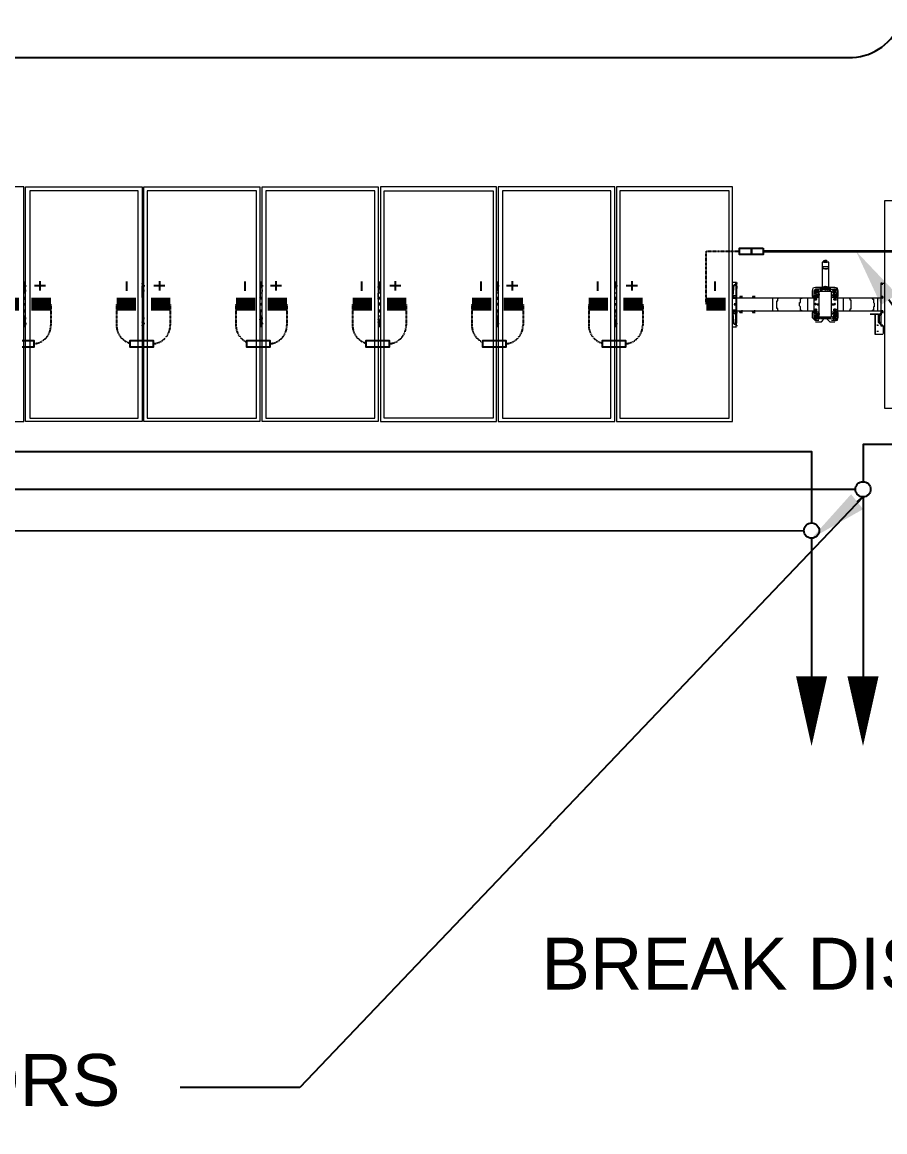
# Model space of a CAD drawing. Header units: feet. Extents: x -9903 to 12307, y -41 to 4121.
# Drawn here: x 10046.4 to 10378.8, y 1066.4 to 1494.2 of the extents above; entities that cross this region are included whole.
import ezdxf
from ezdxf import colors
from ezdxf.entities.mleader import LeaderData, LeaderLine
from ezdxf.lldxf.tags import DXFTag
from ezdxf.math import Vec2, Vec3

# ---------------------------------------------------------------- set-up
doc = ezdxf.new("R2010")
doc.units = ezdxf.units.FT
doc.header["$MEASUREMENT"] = 0
doc.linetypes.add('HIDDEN', pattern=[0.375, 0.25, -0.125])
for name, color, linetype in [('E-DC HARNESS-NEG', 170, 'DC HARNESS CABLE'), ('E-DC HARNESS-POS', 10, 'DC HARNESS CABLE'), ('E-HARN-COMP', 8, 'Continuous'), ('E-TRNK-CABL-NEG', 6, 'HIDDEN'), ('E-TRUNK-CABLE-POS', 6, 'HIDDEN'), ('G-ANNO-TEXT', 1, 'Continuous'), ('Polarity-Text', 7, 'Continuous'), ('PV-DC-CABL-UG+', 5, 'DC+'), ('PV-DC-CABL-UG-', 10, 'DC-')]:
    doc.layers.add(name, color=color, linetype=linetype)
doc.styles.add('NEI-A', font='arial.ttf')
doc.styles.get("Standard").update_dxf_attribs({"font": 'arial.ttf'})
tags = doc.linetypes.add('DC HARNESS CABLE', pattern='A,0.5,-0.2,["DH",Standard,S=0.1,R=0,X=-0.1,Y=-0.05],-0.2', length=0.9).pattern_tags.tags
tags[6] = DXFTag(74, 10)
tags = doc.linetypes.add('DC+', pattern='A,0.176989,-0.049113,["DC+",NEI-A,S=0.1,R=0,X=0,Y=-0.05],-0.049113,-0.250887,0.176989', length=0.703091).pattern_tags.tags
tags[6] = DXFTag(74, 10)
tags = doc.linetypes.add('DC-', pattern='A,0.176989,-0.049113,["DC-",NEI-A,S=0.1,R=0,X=0,Y=-0.05],-0.049113,-0.250887,0.176989', length=0.703091).pattern_tags.tags
tags[6] = DXFTag(74, 10)

# ---------------------------------------------------------------- blocks, each defined once
blk = doc.blocks.new('A$Cc93f9aa1')
at = {"lineweight": 5}
for points in [[(8.1613, 0), (8.1613, 0.4666), (7.9313, 0.4666), (7.9313, 0)], [(8.3963, 0.4666), (8.3963, 0), (8.1647, 0), (8.1647, 0.4666)], [(8.6296, 0), (8.3997, 0), (8.3997, 0.4666), (8.6296, 0.4666)], [(8.8646, 0), (8.6346, 0), (8.6346, 0.4666), (8.8646, 0.4666)], [(8.8696, 0), (9.0996, 0), (9.0996, 0.4666), (8.8696, 0.4666)], [(9.103, 0), (9.3346, 0), (9.3346, 0.4666), (9.103, 0.4666)], [(9.338, 0), (9.5679, 0), (9.5679, 0.4666), (9.338, 0.4666)], [(8.388, 0.4583), (8.173, 0.4583), (8.173, 0.0067), (8.388, 0.0067)], [(8.623, 0.0067), (8.623, 0.4583), (8.4063, 0.4583), (8.4063, 0.0067)], [(8.858, 0.0067), (8.858, 0.4583), (8.6413, 0.4583), (8.6413, 0.0067)], [(8.8763, 0.4583), (9.093, 0.4583), (9.093, 0.0067), (8.8763, 0.0067)], [(9.3263, 0.0067), (9.3263, 0.4583), (9.1113, 0.4583), (9.1113, 0.0067)], [(9.3446, 0.4583), (9.3446, 0.0067), (9.5613, 0.0067), (9.5613, 0.4583)], [(9.8696, 0.4383), (9.8696, 0.0267), (9.9096, 0.0267), (9.9096, 0.4383)], [(9.7529, 0.3167), (9.7513, 0.3167)], [(9.7563, 0.3167), (9.7546, 0.3167)], [(9.7563, 0.3167), (9.7546, 0.3167)], [(9.7579, 0.3033), (9.7563, 0.3033), (9.7546, 0.3033), (9.7563, 0.3033), (9.7546, 0.3033), (9.7563, 0.3033), (9.7479, 0.3033), (9.7479, 0.3083), (9.7563, 0.3083), (9.7579, 0.3083)], [(9.7563, 0.3033), (9.7546, 0.3033), (9.7563, 0.3033), (9.7546, 0.3033)], [(9.5746, 0.275), (9.5763, 0.275), (9.5763, 0.2683)], [(9.7529, 0.2667), (9.7546, 0.2667), (9.7529, 0.2683), (9.7513, 0.2683), (9.7513, 0.2667), (9.7513, 0.265), (9.7529, 0.265)], [(9.7579, 0.265), (9.7563, 0.265)], [(9.5763, 0.2483), (9.5746, 0.2483)], [(9.5846, 0.2467), (9.5829, 0.2467)], [(9.5879, 0.2467), (9.5863, 0.2467)], [(9.6079, 0.2467), (9.6113, 0.2467), (9.6113, 0.2483), (9.6129, 0.2483), (9.6113, 0.2483), (9.6096, 0.2483), (9.6113, 0.2483), (9.6079, 0.2483)], [(9.6096, 0.2467), (9.6079, 0.2467)], [(9.6129, 0.2467), (9.6113, 0.2467)], [(9.7379, 0.2633), (9.7329, 0.2633), (9.7296, 0.2583), (9.7329, 0.2533), (9.7379, 0.2533), (9.7396, 0.2583)], [(9.7329, 0.2567), (9.7313, 0.2567), (9.7313, 0.2583), (9.7313, 0.26), (9.7329, 0.2617), (9.7363, 0.2617), (9.7379, 0.26), (9.7379, 0.2583), (9.7379, 0.2567), (9.7363, 0.2567), (9.7363, 0.2583), (9.7363, 0.26), (9.7346, 0.26), (9.7329, 0.2583), (9.7346, 0.2567), (9.7363, 0.2567), (9.7346, 0.255)], [(9.7646, 0.2083), (9.7646, 0.2583), (9.7396, 0.2583), (9.7396, 0.2083)], [(9.7529, 0.2617), (9.7513, 0.2617)], [(9.7646, 0.25), (9.7663, 0.25), (9.7663, 0.2517), (9.7646, 0.2517)], [(9.7746, 0.2633), (9.7696, 0.2633), (9.7663, 0.2583), (9.7696, 0.2533), (9.7746, 0.2533), (9.7763, 0.2583)], [(9.7696, 0.2567), (9.7713, 0.255), (9.7729, 0.2567), (9.7713, 0.2567), (9.7696, 0.2583), (9.7713, 0.26), (9.7729, 0.26), (9.7729, 0.2583), (9.7729, 0.2567), (9.7729, 0.2583), (9.7729, 0.2617), (9.7713, 0.2617), (9.7696, 0.2617), (9.7679, 0.26), (9.7679, 0.2583), (9.7679, 0.2567)], [(9.7729, 0.2433), (9.7713, 0.2433), (9.7696, 0.245), (9.7713, 0.245), (9.7713, 0.2467), (9.7729, 0.2467), (9.7729, 0.245)], [(9.7729, 0.245), (9.7713, 0.245), (9.7713, 0.2433), (9.7729, 0.2433), (9.7746, 0.2433), (9.7729, 0.2433), (9.7729, 0.245), (9.7746, 0.245)], [(9.8646, 0.2483), (9.8629, 0.2467), (9.8646, 0.245), (9.8663, 0.2467)], [(8.1647, 0.235), (8.163, 0.235), (8.163, 0.2333), (8.1613, 0.2333), (8.1613, 0.2317), (8.163, 0.2317), (8.1647, 0.2317), (8.1647, 0.2333)], [(8.398, 0.235), (8.398, 0.2333), (8.3963, 0.2333), (8.3963, 0.2317), (8.398, 0.2317), (8.3997, 0.2317), (8.3997, 0.2333)], [(8.633, 0.235), (8.6313, 0.2333), (8.6313, 0.2317), (8.6346, 0.2317), (8.6346, 0.2333), (8.633, 0.2333)], [(8.868, 0.235), (8.8663, 0.235), (8.8663, 0.2317), (8.8696, 0.2317), (8.8696, 0.2333), (8.868, 0.2333)], [(9.1013, 0.235), (9.1013, 0.2333), (9.0996, 0.2333), (9.0996, 0.2317), (9.1013, 0.2317), (9.103, 0.2317), (9.103, 0.2333), (9.103, 0.235)], [(9.3363, 0.235), (9.3363, 0.2333), (9.3346, 0.2333), (9.3346, 0.2317), (9.3363, 0.2317), (9.338, 0.2317), (9.338, 0.2333)], [(9.5763, 0.22), (9.5746, 0.22), (9.5746, 0.2217), (9.5696, 0.2217), (9.5696, 0.22), (9.5746, 0.22)], [(9.5729, 0.2317), (9.5746, 0.2317), (9.5746, 0.2333), (9.5729, 0.2333), (9.5729, 0.235), (9.5729, 0.2333), (9.5713, 0.2333), (9.5713, 0.2317)], [(9.7329, 0.235), (9.7313, 0.2333), (9.7329, 0.2317), (9.7346, 0.2333)], [(9.7329, 0.235), (9.7313, 0.2333), (9.7329, 0.2317), (9.7346, 0.2333)], [(9.7329, 0.235), (9.7313, 0.2333), (9.7329, 0.2317), (9.7346, 0.2333)], [(9.7329, 0.235), (9.7313, 0.2333), (9.7329, 0.2317), (9.7346, 0.2333)], [(9.7346, 0.2217), (9.7346, 0.2233), (9.7329, 0.2233), (9.7313, 0.2217)], [(9.7379, 0.2333), (9.7363, 0.2333), (9.7363, 0.2317), (9.7379, 0.2317), (9.7396, 0.2333)], [(9.7696, 0.2333), (9.7663, 0.2333), (9.7663, 0.2317), (9.7696, 0.2317)], [(9.7713, 0.235), (9.7696, 0.2333), (9.7713, 0.2317), (9.7729, 0.2333)], [(9.7713, 0.235), (9.7696, 0.2333), (9.7713, 0.2317), (9.7729, 0.2333)], [(9.7713, 0.235), (9.7696, 0.2333), (9.7713, 0.2317), (9.7729, 0.2333)], [(9.7713, 0.235), (9.7696, 0.2333), (9.7713, 0.2317), (9.7729, 0.2333)], [(9.7729, 0.2217), (9.7729, 0.2233), (9.7713, 0.2233), (9.7713, 0.2217), (9.7696, 0.2217)], [(9.5763, 0.1967), (9.5763, 0.2)], [(9.7379, 0.2117), (9.7329, 0.2117), (9.7296, 0.2067), (9.7329, 0.2017), (9.7379, 0.2017), (9.7396, 0.2067)], [(9.7363, 0.2067), (9.7363, 0.205), (9.7346, 0.2033), (9.7329, 0.205), (9.7313, 0.205), (9.7313, 0.2067), (9.7313, 0.2083), (9.7329, 0.21), (9.7346, 0.21), (9.7363, 0.21), (9.7379, 0.2083), (9.7379, 0.2067), (9.7379, 0.205), (9.7363, 0.205), (9.7346, 0.205), (9.7329, 0.2067), (9.7346, 0.2083), (9.7363, 0.2083)], [(9.7646, 0.215), (9.7663, 0.215), (9.7663, 0.2133), (9.7646, 0.2133)], [(9.7746, 0.2117), (9.7696, 0.2117), (9.7663, 0.2067), (9.7696, 0.2017), (9.7746, 0.2017), (9.7763, 0.2067)], [(9.7729, 0.205), (9.7713, 0.2033), (9.7696, 0.205), (9.7679, 0.205), (9.7679, 0.2067), (9.7679, 0.2083), (9.7696, 0.21), (9.7729, 0.21), (9.7729, 0.2067), (9.7729, 0.2083), (9.7713, 0.2083), (9.7696, 0.2067), (9.7713, 0.205)], [(9.7729, 0.2067), (9.7729, 0.205)], [(9.8596, 0.2133), (9.8596, 0.1967), (9.8579, 0.1967), (9.8579, 0.2133)], [(9.8613, 0.2133), (9.8596, 0.2133)], [(9.8613, 0.2133), (9.8596, 0.2133), (9.8613, 0.2133), (9.8596, 0.2133), (9.8613, 0.2133), (9.8629, 0.2133), (9.8646, 0.2133), (9.8629, 0.2133), (9.8613, 0.2133), (9.8629, 0.2133), (9.8613, 0.2133), (9.8629, 0.2133), (9.8646, 0.2133), (9.8629, 0.2133)], [(9.8629, 0.2133), (9.8613, 0.2133), (9.8613, 0.215), (9.8629, 0.215)], [(9.8629, 0.215), (9.8613, 0.215), (9.8629, 0.215), (9.8646, 0.215)], [(9.8646, 0.22), (9.8629, 0.2183), (9.8646, 0.2167), (9.8663, 0.2183)], [(9.8663, 0.2183), (9.8646, 0.2183)], [(9.5746, 0.19), (9.5763, 0.19), (9.5763, 0.1967)], [(9.8663, 0.1917), (9.8646, 0.1917)]]:
    blk.add_lwpolyline(points, close=True, dxfattribs=at)
for points in [[(9.7579, 0.2583), (9.7579, 0.2633), (9.7613, 0.2633), (9.7613, 0.265), (9.7596, 0.265), (9.7596, 0.3167), (9.7463, 0.3167), (9.7463, 0.265), (9.7479, 0.265)], [(9.7579, 0.3167), (9.7563, 0.3167), (9.7546, 0.3167), (9.7513, 0.3167), (9.7529, 0.3167), (9.7513, 0.3167), (9.7529, 0.3167), (9.7513, 0.3167), (9.7496, 0.3167), (9.7496, 0.32), (9.7546, 0.32), (9.7513, 0.32), (9.7529, 0.32)], [(9.7496, 0.3167), (9.7563, 0.3167)], [(9.7513, 0.3167), (9.7529, 0.3167)], [(9.7513, 0.3167), (9.7529, 0.3167)], [(9.7513, 0.3167), (9.7529, 0.3167), (9.7513, 0.3167)], [(9.7513, 0.3167), (9.7529, 0.3167)], [(9.7546, 0.3167), (9.7513, 0.3167)], [(9.7529, 0.3167), (9.7546, 0.3167), (9.7546, 0.32), (9.7563, 0.32)], [(9.7546, 0.3167), (9.7529, 0.3167)], [(9.7546, 0.3167), (9.7529, 0.3167)], [(9.7529, 0.3167), (9.7546, 0.3167)], [(9.7546, 0.3167), (9.7563, 0.3167)], [(9.7513, 0.3033), (9.7529, 0.3033), (9.7513, 0.3033)], [(9.7529, 0.3033), (9.7546, 0.3033), (9.7529, 0.3033)], [(9.7546, 0.3033), (9.7563, 0.3033), (9.7546, 0.3033)], [(8.1647, 0.2767), (8.1613, 0.2767)], [(8.163, 0.255), (8.1613, 0.255), (8.1613, 0.2567), (8.163, 0.2633), (8.163, 0.2733), (8.163, 0.275), (8.163, 0.27), (8.1613, 0.2683)], [(8.1647, 0.27), (8.1647, 0.2733)], [(8.3997, 0.2767), (8.3963, 0.2767)], [(8.398, 0.27), (8.398, 0.2733), (8.398, 0.275), (8.398, 0.2717), (8.3963, 0.2717), (8.3963, 0.27), (8.3963, 0.2683)], [(8.398, 0.255), (8.3963, 0.255), (8.3963, 0.2633), (8.398, 0.2733)], [(8.6346, 0.2767), (8.6296, 0.2767)], [(8.6296, 0.255), (8.6313, 0.255), (8.6313, 0.2633), (8.633, 0.2733)], [(8.633, 0.27), (8.633, 0.2733), (8.6313, 0.2733), (8.6313, 0.2683)], [(8.633, 0.2733), (8.633, 0.275), (8.633, 0.2733)], [(8.8696, 0.2767), (8.8646, 0.2767)], [(8.868, 0.27), (8.868, 0.2733), (8.8663, 0.2733), (8.8663, 0.27), (8.8646, 0.2683)], [(8.8663, 0.255), (8.8646, 0.255), (8.8663, 0.2567), (8.8663, 0.2633), (8.868, 0.2733)], [(8.868, 0.2733), (8.868, 0.275), (8.868, 0.2733)], [(9.103, 0.2767), (9.0996, 0.2767)], [(9.1013, 0.255), (9.0996, 0.255), (9.0996, 0.2567), (9.1013, 0.2633), (9.1013, 0.2733), (9.1013, 0.275), (9.1013, 0.2717), (9.0996, 0.27), (9.0996, 0.2683)], [(9.1013, 0.275), (9.103, 0.275)], [(9.103, 0.27), (9.103, 0.2733)], [(9.338, 0.2767), (9.3346, 0.2767)], [(9.3363, 0.27), (9.3363, 0.2733), (9.3346, 0.2717), (9.3346, 0.2683)], [(9.3363, 0.255), (9.3346, 0.255), (9.3346, 0.2633), (9.3363, 0.2733)], [(9.3363, 0.275), (9.338, 0.275)], [(9.3363, 0.2733), (9.3363, 0.275), (9.3363, 0.2733)], [(9.5679, 0.2767), (9.5746, 0.2767)], [(9.5763, 0.25), (9.5746, 0.25), (9.5696, 0.25), (9.5713, 0.2717), (9.5746, 0.2717), (9.5713, 0.2717), (9.5729, 0.2717)], [(9.5763, 0.2717), (9.5746, 0.2717), (9.5746, 0.25), (9.5763, 0.25), (9.5746, 0.25), (9.5746, 0.2483), (9.5746, 0.245), (9.5763, 0.245), (9.5746, 0.245), (9.5746, 0.22), (9.5746, 0.2183), (9.5696, 0.2183), (9.5696, 0.22), (9.5713, 0.22)], [(9.5696, 0.27), (9.5696, 0.2683), (9.5696, 0.2667)], [(9.5696, 0.2683), (9.5713, 0.2683)], [(9.5746, 0.27), (9.5746, 0.2717), (9.5746, 0.2767), (9.5763, 0.2767)], [(9.5779, 0.275), (9.5763, 0.275), (9.5746, 0.275), (9.5763, 0.275), (9.5746, 0.275)], [(9.5779, 0.265), (9.5763, 0.265), (9.5763, 0.2683), (9.5779, 0.2683)], [(9.5763, 0.2683), (9.5763, 0.265)], [(9.5763, 0.2483), (9.5763, 0.265), (9.5763, 0.2483)], [(9.7446, 0.2667), (9.7463, 0.2667), (9.7329, 0.2667), (9.7279, 0.265), (9.7263, 0.26), (9.7263, 0.25), (9.7263, 0.2483), (9.7296, 0.2483)], [(9.7463, 0.2583), (9.7463, 0.2633), (9.7429, 0.2633), (9.7429, 0.265), (9.7429, 0.2633), (9.7429, 0.2583)], [(9.7446, 0.265), (9.7429, 0.265), (9.7463, 0.265), (9.7463, 0.2633), (9.7496, 0.2633)], [(9.7463, 0.265), (9.7496, 0.265), (9.7463, 0.265)], [(9.7496, 0.2617), (9.7496, 0.265), (9.7496, 0.2683), (9.7563, 0.2683), (9.7563, 0.265), (9.7496, 0.265), (9.7563, 0.265), (9.7563, 0.2617), (9.7546, 0.2617), (9.7529, 0.2617), (9.7529, 0.2633), (9.7546, 0.2633)], [(9.7496, 0.265), (9.7513, 0.265)], [(9.7529, 0.2667), (9.7546, 0.2667)], [(9.7596, 0.265), (9.7563, 0.265), (9.7596, 0.265)], [(9.7563, 0.2633), (9.7579, 0.2633), (9.7579, 0.265)], [(9.7763, 0.2483), (9.7779, 0.2483), (9.7779, 0.25), (9.7779, 0.26), (9.7763, 0.265), (9.7713, 0.2667), (9.7613, 0.2667), (9.7596, 0.2667)], [(9.7629, 0.2583), (9.7629, 0.2633), (9.7629, 0.265), (9.7613, 0.265)], [(9.8646, 0.275), (9.8629, 0.275), (9.8629, 0.19), (9.8646, 0.19)], [(9.8629, 0.275), (9.8696, 0.275)], [(9.8646, 0.2733), (9.8663, 0.2733)], [(8.163, 0.2467), (8.1613, 0.2467), (8.1613, 0.255)], [(8.1647, 0.2467), (8.1613, 0.2467)], [(8.1647, 0.245), (8.1613, 0.245), (8.163, 0.245)], [(8.1613, 0.245), (8.1613, 0.2433), (8.1647, 0.2433)], [(8.398, 0.2467), (8.3963, 0.2467), (8.3963, 0.255)], [(8.3997, 0.2467), (8.3963, 0.2467)], [(8.3997, 0.245), (8.3963, 0.245), (8.398, 0.245)], [(8.3963, 0.245), (8.3963, 0.2433), (8.3997, 0.2433)], [(8.633, 0.2467), (8.6313, 0.2467), (8.6296, 0.2467), (8.6313, 0.2483), (8.6313, 0.255)], [(8.6346, 0.2467), (8.6296, 0.2467)], [(8.6346, 0.245), (8.6313, 0.245), (8.6296, 0.245)], [(8.6346, 0.2433), (8.6313, 0.2433), (8.6296, 0.2433)], [(8.6313, 0.2433), (8.6313, 0.245)], [(8.8663, 0.2467), (8.8646, 0.2467), (8.8646, 0.255)], [(8.8696, 0.2467), (8.8646, 0.2467)], [(8.8696, 0.245), (8.8646, 0.245), (8.8663, 0.245)], [(8.8696, 0.2433), (8.8663, 0.2433), (8.8646, 0.2433), (8.8646, 0.245)], [(9.1013, 0.2467), (9.0996, 0.2467), (9.0996, 0.255)], [(9.103, 0.2467), (9.0996, 0.2467)], [(9.103, 0.245), (9.0996, 0.245), (9.1013, 0.245)], [(9.0996, 0.245), (9.0996, 0.2433), (9.103, 0.2433)], [(9.3363, 0.2467), (9.3346, 0.2467), (9.3346, 0.255)], [(9.338, 0.2467), (9.3346, 0.2467)], [(9.338, 0.245), (9.3346, 0.245), (9.3363, 0.245)], [(9.3346, 0.245), (9.3346, 0.2433), (9.338, 0.2433)], [(9.7329, 0.2633), (9.7296, 0.26), (9.7296, 0.245), (9.7179, 0.245), (9.7063, 0.245), (9.6596, 0.245), (9.6479, 0.245), (9.6113, 0.245), (9.6079, 0.245), (9.5863, 0.245), (9.5829, 0.245), (9.5763, 0.245), (9.5746, 0.245), (9.5696, 0.245), (9.5746, 0.245), (9.5763, 0.245), (9.5746, 0.245), (9.5746, 0.2467), (9.5696, 0.2467), (9.5696, 0.245), (9.5713, 0.245)], [(9.5746, 0.25), (9.5696, 0.25), (9.5713, 0.25)], [(9.5696, 0.2467), (9.5713, 0.2467)], [(9.5763, 0.2483), (9.5763, 0.2467), (9.5763, 0.2483)], [(9.5763, 0.2183), (9.5763, 0.2467), (9.5763, 0.2183)], [(9.5829, 0.2483), (9.5829, 0.2467), (9.5863, 0.2467), (9.5863, 0.2483), (9.5879, 0.2483), (9.5863, 0.2483), (9.5846, 0.2483), (9.5863, 0.2483), (9.5829, 0.2483), (9.5846, 0.2483)], [(9.5863, 0.2483), (9.5879, 0.2483)], [(9.6079, 0.2483), (9.6096, 0.2483)], [(9.6113, 0.2483), (9.6129, 0.2483)], [(9.7396, 0.2467), (9.7346, 0.2467), (9.7313, 0.2467), (9.7296, 0.2467), (9.7296, 0.2183), (9.7313, 0.2183), (9.7346, 0.2183), (9.7396, 0.2183)], [(9.7313, 0.25), (9.7346, 0.25), (9.7329, 0.25), (9.7346, 0.25), (9.7363, 0.25), (9.7346, 0.25), (9.7346, 0.2483), (9.7346, 0.2467), (9.7363, 0.2467)], [(9.7329, 0.25), (9.7313, 0.25), (9.7313, 0.2483), (9.7313, 0.2467), (9.7329, 0.2467)], [(9.7313, 0.2483), (9.7346, 0.2483)], [(9.7329, 0.2417), (9.7346, 0.2417), (9.7346, 0.2433), (9.7329, 0.2433), (9.7346, 0.2433), (9.7346, 0.245), (9.7329, 0.2467), (9.7329, 0.245), (9.7313, 0.245), (9.7313, 0.2433), (9.7346, 0.2433), (9.7346, 0.245), (9.7329, 0.245), (9.7346, 0.245)], [(9.7346, 0.2467), (9.7313, 0.2467)], [(9.7313, 0.245), (9.7313, 0.2433), (9.7329, 0.2433), (9.7346, 0.245), (9.7329, 0.245)], [(9.7313, 0.2433), (9.7313, 0.2417), (9.7346, 0.2417), (9.7346, 0.2433)], [(9.7329, 0.245), (9.7346, 0.245), (9.7329, 0.245)], [(9.7379, 0.2517), (9.7346, 0.2517), (9.7346, 0.25), (9.7379, 0.25)], [(9.7363, 0.2433), (9.7346, 0.2433), (9.7346, 0.245), (9.7363, 0.245)], [(9.7413, 0.2633), (9.7396, 0.2633), (9.7363, 0.2633)], [(9.7413, 0.2517), (9.7396, 0.2517), (9.7396, 0.25), (9.7379, 0.25), (9.7379, 0.2517), (9.7396, 0.2517)], [(9.7429, 0.2633), (9.7446, 0.2633)], [(9.7513, 0.2633), (9.7513, 0.2617)], [(9.7613, 0.2633), (9.7629, 0.2633), (9.7646, 0.2633), (9.7679, 0.2633)], [(9.7646, 0.2517), (9.7663, 0.2517), (9.7713, 0.2517), (9.7713, 0.25), (9.7663, 0.25)], [(9.7729, 0.2467), (9.7713, 0.2467), (9.7696, 0.2467), (9.7696, 0.2483), (9.7729, 0.2483), (9.7746, 0.2467), (9.7763, 0.2467), (9.7746, 0.2467), (9.7696, 0.2467), (9.7646, 0.2467)], [(9.7729, 0.2483), (9.7729, 0.25), (9.7746, 0.25), (9.7729, 0.25), (9.7713, 0.25), (9.7696, 0.25), (9.7696, 0.2483)], [(9.7696, 0.25), (9.7729, 0.25), (9.7713, 0.25)], [(9.7729, 0.2433), (9.7713, 0.2433), (9.7696, 0.245), (9.7696, 0.2433), (9.7713, 0.2433)], [(9.7696, 0.2417), (9.7713, 0.2417), (9.7696, 0.2417), (9.7696, 0.2433), (9.7713, 0.2433), (9.7713, 0.2417), (9.7729, 0.2417), (9.7746, 0.2417)], [(9.7713, 0.245), (9.7729, 0.245), (9.7713, 0.245)], [(9.8663, 0.2483), (9.8663, 0.2467), (9.8646, 0.2467), (9.8663, 0.2467), (9.8646, 0.2467), (9.8663, 0.2467), (9.8663, 0.245), (9.8646, 0.245), (9.8629, 0.245), (9.8563, 0.245), (9.8446, 0.245), (9.7996, 0.245), (9.7763, 0.245), (9.7763, 0.26), (9.7729, 0.2633)], [(9.7729, 0.245), (9.7746, 0.245)], [(9.7746, 0.2433), (9.7729, 0.2417)], [(9.7763, 0.2467), (9.7763, 0.2183)], [(9.8663, 0.2467), (9.8663, 0.245), (9.8646, 0.245), (9.8646, 0.2467), (9.8663, 0.2467), (9.8646, 0.2467), (9.8629, 0.2467), (9.8646, 0.2483), (9.8629, 0.2483), (9.8629, 0.2467), (9.8629, 0.245)], [(9.8629, 0.2483), (9.8629, 0.2483)], [(9.8629, 0.2467), (9.8629, 0.2467)], [(9.8629, 0.245), (9.8629, 0.245)], [(9.8646, 0.2483), (9.8663, 0.2483), (9.8646, 0.2483), (9.8663, 0.2483), (9.8663, 0.2467), (9.8646, 0.2467), (9.8663, 0.2467), (9.8679, 0.2467)], [(9.8646, 0.2483), (9.8646, 0.2483)], [(9.8646, 0.245), (9.8646, 0.245)], [(9.8663, 0.2483), (9.8663, 0.2483)], [(9.8663, 0.2467), (9.8663, 0.2467)], [(9.8663, 0.245), (9.8663, 0.245)], [(8.1647, 0.2217), (8.1613, 0.2217), (8.1613, 0.22)], [(8.3997, 0.2217), (8.3963, 0.2217), (8.3963, 0.22)], [(8.6346, 0.2217), (8.6313, 0.2217), (8.6296, 0.2217)], [(8.6313, 0.22), (8.6313, 0.2217)], [(8.8696, 0.2217), (8.8663, 0.2217), (8.8646, 0.2217), (8.8646, 0.22)], [(9.103, 0.2217), (9.0996, 0.2217), (9.0996, 0.22)], [(9.338, 0.2217), (9.3346, 0.2217), (9.3346, 0.22)], [(9.7313, 0.2233), (9.7346, 0.2233)], [(9.7329, 0.2217), (9.7313, 0.2217), (9.7313, 0.22)], [(9.7329, 0.2333), (9.7346, 0.2333)], [(9.7363, 0.22), (9.7346, 0.22), (9.7346, 0.2217), (9.7329, 0.2217), (9.7329, 0.22), (9.7346, 0.22), (9.7346, 0.2217), (9.7363, 0.2217)], [(9.7729, 0.2233), (9.7696, 0.2233)], [(9.7713, 0.2217), (9.7696, 0.2217), (9.7696, 0.22), (9.7729, 0.22), (9.7746, 0.22), (9.7729, 0.22), (9.7729, 0.2217), (9.7713, 0.2217), (9.7713, 0.22), (9.7729, 0.22), (9.7729, 0.2217), (9.7746, 0.2217)], [(9.7713, 0.2333), (9.7729, 0.2333)], [(8.1647, 0.22), (8.1613, 0.22), (8.163, 0.22)], [(8.163, 0.1917), (8.163, 0.2), (8.1613, 0.21), (8.1613, 0.2183), (8.163, 0.2183)], [(8.1613, 0.2183), (8.1647, 0.2183)], [(8.3997, 0.22), (8.3963, 0.22), (8.398, 0.22)], [(8.398, 0.2183), (8.3963, 0.2183), (8.3963, 0.21), (8.398, 0.2), (8.398, 0.1917), (8.3997, 0.1917)], [(8.3963, 0.2183), (8.3997, 0.2183)], [(8.6296, 0.22), (8.6313, 0.22), (8.6346, 0.22)], [(8.6313, 0.21), (8.6313, 0.2167), (8.6296, 0.2183), (8.6313, 0.2183), (8.6296, 0.2183)], [(8.6296, 0.21), (8.6313, 0.21), (8.6313, 0.2), (8.633, 0.1933), (8.633, 0.1917), (8.6346, 0.1917)], [(8.6346, 0.2183), (8.6313, 0.2183)], [(8.8696, 0.22), (8.8646, 0.22), (8.8663, 0.22)], [(8.8663, 0.2183), (8.8646, 0.2183), (8.8646, 0.21), (8.8663, 0.2), (8.8663, 0.1933), (8.868, 0.1917), (8.8696, 0.1917)], [(8.8646, 0.2183), (8.8696, 0.2183)], [(9.103, 0.22), (9.0996, 0.22), (9.1013, 0.22)], [(9.1013, 0.2183), (9.0996, 0.2183), (9.0996, 0.21), (9.1013, 0.2), (9.1013, 0.1917), (9.1013, 0.19), (9.103, 0.19)], [(9.0996, 0.2183), (9.103, 0.2183)], [(9.338, 0.22), (9.3346, 0.22), (9.3363, 0.22)], [(9.3363, 0.2183), (9.3346, 0.2183), (9.3346, 0.21), (9.3346, 0.2), (9.3363, 0.1933), (9.3363, 0.1917), (9.338, 0.1917)], [(9.3346, 0.2183), (9.338, 0.2183)], [(9.5713, 0.1933), (9.5696, 0.215), (9.5746, 0.215), (9.5763, 0.215)], [(9.5746, 0.215), (9.5696, 0.215), (9.5713, 0.215)], [(9.5746, 0.1933), (9.5713, 0.1933), (9.5746, 0.1933), (9.5746, 0.215), (9.5763, 0.215), (9.5746, 0.215), (9.5746, 0.2167), (9.5763, 0.2167), (9.5779, 0.2167)], [(9.5763, 0.2183), (9.5746, 0.2183), (9.5746, 0.22), (9.5763, 0.22), (9.5829, 0.22), (9.5863, 0.22), (9.6079, 0.22), (9.6113, 0.22), (9.6479, 0.22), (9.6596, 0.22), (9.7063, 0.22), (9.7296, 0.22), (9.7296, 0.2067), (9.7329, 0.2033)], [(9.5746, 0.2183), (9.5746, 0.2183)], [(9.5763, 0.2183), (9.5763, 0.2167), (9.5763, 0.2183)], [(9.5763, 0.2167), (9.5763, 0.2), (9.5763, 0.2167)], [(9.5879, 0.22), (9.5863, 0.22), (9.5863, 0.2183), (9.5863, 0.2167), (9.5879, 0.2167), (9.5863, 0.2167), (9.5846, 0.2167), (9.5829, 0.2167), (9.5829, 0.2183), (9.5829, 0.22), (9.5846, 0.22)], [(9.5829, 0.2183), (9.5863, 0.2183)], [(9.5829, 0.2167), (9.5863, 0.2167), (9.5846, 0.2167)], [(9.6129, 0.22), (9.6113, 0.22), (9.6113, 0.2183), (9.6079, 0.2183), (9.6079, 0.22), (9.6096, 0.22)], [(9.6079, 0.2183), (9.6079, 0.2167), (9.6096, 0.2167), (9.6113, 0.2167), (9.6129, 0.2167), (9.6113, 0.2167), (9.6113, 0.2183)], [(9.6079, 0.2167), (9.6113, 0.2167), (9.6096, 0.2167)], [(9.7296, 0.2167), (9.7263, 0.2167), (9.7263, 0.2067), (9.7329, 0.2)], [(9.7263, 0.2167), (9.7279, 0.2167)], [(9.7346, 0.2183), (9.7346, 0.2167), (9.7313, 0.2167), (9.7313, 0.2183), (9.7329, 0.2183), (9.7346, 0.2183), (9.7363, 0.2183)], [(9.7313, 0.2183), (9.7329, 0.2183)], [(9.7313, 0.2167), (9.7313, 0.215), (9.7329, 0.215), (9.7346, 0.215), (9.7363, 0.215), (9.7346, 0.215), (9.7346, 0.2167)], [(9.7313, 0.215), (9.7346, 0.215), (9.7329, 0.215)], [(9.7329, 0.22), (9.7346, 0.22), (9.7329, 0.22)], [(9.7329, 0.22), (9.7346, 0.22), (9.7329, 0.22)], [(9.7329, 0.1983), (9.7446, 0.1983), (9.7496, 0.2033)], [(9.7329, 0.2017), (9.7346, 0.2017)], [(9.7379, 0.2133), (9.7346, 0.2133), (9.7346, 0.215), (9.7379, 0.215)], [(9.7363, 0.2017), (9.7396, 0.2017)], [(9.7413, 0.2133), (9.7396, 0.2133), (9.7396, 0.215), (9.7379, 0.215), (9.7379, 0.2133), (9.7396, 0.2133)], [(9.7396, 0.2033), (9.7429, 0.2067)], [(9.7429, 0.2083), (9.7429, 0.205), (9.7463, 0.205)], [(9.7429, 0.205), (9.7446, 0.205)], [(9.7579, 0.2083), (9.7579, 0.205), (9.7463, 0.205), (9.7463, 0.2083)], [(9.7513, 0.205), (9.7513, 0.2033)], [(9.7546, 0.2033), (9.7546, 0.205)], [(9.7563, 0.2033), (9.7613, 0.1983), (9.7713, 0.1983)], [(9.7579, 0.205), (9.7613, 0.205), (9.7629, 0.205), (9.7629, 0.2083)], [(9.7613, 0.2067), (9.7646, 0.2033)], [(9.7646, 0.2183), (9.7696, 0.2183), (9.7746, 0.2183), (9.7763, 0.2183), (9.7746, 0.2183), (9.7729, 0.2167), (9.7729, 0.215), (9.7746, 0.215), (9.7729, 0.215), (9.7713, 0.215), (9.7696, 0.215), (9.7696, 0.2167), (9.7696, 0.2183), (9.7713, 0.2183), (9.7729, 0.2183), (9.7713, 0.2183)], [(9.7663, 0.215), (9.7713, 0.215), (9.7713, 0.2133), (9.7663, 0.2133), (9.7646, 0.2133)], [(9.7646, 0.2017), (9.7696, 0.2017)], [(9.7696, 0.2167), (9.7729, 0.2167)], [(9.7696, 0.215), (9.7729, 0.215), (9.7713, 0.215)], [(9.7713, 0.22), (9.7729, 0.22), (9.7713, 0.22)], [(9.7713, 0.2), (9.7763, 0.2017), (9.7779, 0.2067), (9.7779, 0.2167), (9.7763, 0.2167)], [(9.7713, 0.2017), (9.7729, 0.2017)], [(9.7729, 0.2033), (9.7763, 0.2067), (9.7763, 0.22), (9.7879, 0.22), (9.7996, 0.22), (9.8446, 0.22), (9.8563, 0.22), (9.8629, 0.22), (9.8629, 0.2183), (9.8629, 0.2167), (9.8646, 0.2167), (9.8663, 0.2167), (9.8679, 0.2167)], [(9.8413, 0.2133), (9.8429, 0.2133), (9.8413, 0.2133)], [(9.8429, 0.2133), (9.8446, 0.2133)], [(9.8496, 0.2133), (9.8429, 0.2133), (9.8496, 0.2133)], [(9.8496, 0.2133), (9.8513, 0.2133), (9.8496, 0.2133)], [(9.8663, 0.1733), (9.8513, 0.1733), (9.8513, 0.2133), (9.8579, 0.2133), (9.8596, 0.2133), (9.8629, 0.2133), (9.8646, 0.2133)], [(9.8513, 0.2133), (9.8513, 0.1733)], [(9.8513, 0.2133), (9.8529, 0.2133)], [(9.8579, 0.2133), (9.8513, 0.2133)], [(9.8513, 0.2133), (9.8529, 0.2133)], [(9.8579, 0.2133), (9.8596, 0.2133)], [(9.8613, 0.215), (9.8629, 0.215), (9.8613, 0.215), (9.8613, 0.2133), (9.8629, 0.2133), (9.8613, 0.2133), (9.8596, 0.2133), (9.8613, 0.2133), (9.8596, 0.2133)], [(9.8596, 0.2133), (9.8596, 0.2133)], [(9.8596, 0.2133), (9.8596, 0.2133)], [(9.8596, 0.2133), (9.8613, 0.2133), (9.8596, 0.2133)], [(9.8596, 0.2133), (9.8613, 0.2133)], [(9.8596, 0.2133), (9.8613, 0.2133)], [(9.8596, 0.2117), (9.8596, 0.2133)], [(9.8596, 0.2117), (9.8613, 0.2117)], [(9.8596, 0.2117), (9.8596, 0.1967), (9.8613, 0.195), (9.8613, 0.1933)], [(9.8613, 0.2133), (9.8613, 0.2133)], [(9.8613, 0.2133), (9.8613, 0.2133)], [(9.8629, 0.22), (9.8629, 0.22)], [(9.8646, 0.22), (9.8629, 0.22)], [(9.8663, 0.2167), (9.8663, 0.2183), (9.8646, 0.2183), (9.8663, 0.2183), (9.8646, 0.2183), (9.8663, 0.2183), (9.8646, 0.2183), (9.8663, 0.2183), (9.8663, 0.2167), (9.8646, 0.2167), (9.8646, 0.2183), (9.8629, 0.2183), (9.8646, 0.22), (9.8663, 0.22), (9.8646, 0.22), (9.8663, 0.22), (9.8663, 0.2183), (9.8663, 0.22)], [(9.8629, 0.2183), (9.8629, 0.2183)], [(9.8629, 0.2167), (9.8629, 0.2167)], [(9.8646, 0.22), (9.8646, 0.22)], [(9.8646, 0.2167), (9.8646, 0.2167)], [(9.8663, 0.22), (9.8663, 0.22)], [(9.8663, 0.2183), (9.8663, 0.2183)], [(9.8663, 0.2167), (9.8663, 0.2167)], [(8.1613, 0.1967), (8.163, 0.195), (8.163, 0.19), (8.1647, 0.19)], [(8.1647, 0.1883), (8.1613, 0.1883)], [(8.1647, 0.195), (8.1647, 0.1917), (8.163, 0.1917), (8.163, 0.19)], [(8.3963, 0.1967), (8.3963, 0.1933), (8.398, 0.1933), (8.398, 0.19), (8.398, 0.1917), (8.398, 0.195)], [(8.3997, 0.1883), (8.3963, 0.1883)], [(8.398, 0.19), (8.3997, 0.19)], [(8.6346, 0.1883), (8.6296, 0.1883)], [(8.6313, 0.1967), (8.6313, 0.195), (8.6313, 0.1917), (8.633, 0.1917), (8.633, 0.19), (8.6346, 0.19)], [(8.633, 0.195), (8.633, 0.1917), (8.633, 0.19)], [(8.8646, 0.1967), (8.8663, 0.195), (8.8663, 0.1917), (8.868, 0.1917), (8.868, 0.19), (8.868, 0.1917), (8.868, 0.195)], [(8.8696, 0.1883), (8.8646, 0.1883)], [(9.1013, 0.19), (9.1013, 0.1933), (9.0996, 0.195), (9.0996, 0.1967)], [(9.103, 0.1883), (9.0996, 0.1883)], [(9.1013, 0.1917), (9.103, 0.1917), (9.103, 0.195)], [(9.3346, 0.1967), (9.3346, 0.1933), (9.3363, 0.1933), (9.3363, 0.19), (9.3363, 0.1917), (9.3363, 0.195)], [(9.338, 0.1883), (9.3346, 0.1883)], [(9.3363, 0.19), (9.338, 0.19)], [(9.5679, 0.1883), (9.5746, 0.1883)], [(9.5696, 0.1983), (9.5696, 0.1967), (9.5713, 0.1967)], [(9.5696, 0.1967), (9.5696, 0.195)], [(9.5746, 0.195), (9.5746, 0.1933), (9.5746, 0.1883), (9.5763, 0.1883)], [(9.5779, 0.19), (9.5763, 0.19), (9.5746, 0.19), (9.5763, 0.19), (9.5746, 0.19)], [(9.8563, 0.1917), (9.8546, 0.1917), (9.8563, 0.1917), (9.8579, 0.1917)], [(9.8546, 0.18), (9.8563, 0.18), (9.8579, 0.18)], [(9.8579, 0.1967), (9.8613, 0.1933), (9.8629, 0.1933)], [(9.8613, 0.1967), (9.8596, 0.1967), (9.8613, 0.195)], [(9.8629, 0.19), (9.8696, 0.19)], [(9.8663, 0.175), (9.8679, 0.175), (9.8679, 0.19)]]:
    blk.add_lwpolyline(points, dxfattribs=at)
at = {"color": 8, "lineweight": 5, "true_color": 0x808080}
for points in [[(8.1647, 0.2767), (8.1613, 0.2767)], [(8.1613, 0.2733), (8.163, 0.275)], [(8.1613, 0.27), (8.163, 0.27), (8.1613, 0.2683), (8.1613, 0.2617)], [(8.1613, 0.2667), (8.1613, 0.2683), (8.163, 0.2683)], [(8.163, 0.2733), (8.1647, 0.2583)], [(8.1647, 0.2733), (8.1647, 0.2733)], [(8.1647, 0.2717), (8.1647, 0.2717)], [(8.1647, 0.2683), (8.1647, 0.27), (8.1663, 0.27)], [(8.3997, 0.2767), (8.3963, 0.2767)], [(8.3963, 0.2733), (8.3963, 0.275), (8.398, 0.275)], [(8.3963, 0.2617), (8.3963, 0.27), (8.398, 0.27)], [(8.3963, 0.2667), (8.3963, 0.2683), (8.398, 0.2683)], [(8.398, 0.2733), (8.398, 0.2733)], [(8.398, 0.2733), (8.3997, 0.2583)], [(8.3997, 0.2683), (8.3997, 0.27)], [(8.6346, 0.2767), (8.6296, 0.2767)], [(8.6296, 0.2733), (8.6313, 0.2733), (8.6313, 0.275), (8.633, 0.275)], [(8.6296, 0.27), (8.6313, 0.27), (8.6313, 0.2683), (8.6296, 0.2617)], [(8.6296, 0.2683), (8.6313, 0.2683), (8.6313, 0.2667), (8.6296, 0.2667)], [(8.633, 0.2733), (8.633, 0.2733)], [(8.633, 0.2733), (8.6346, 0.2583)], [(8.6346, 0.2683), (8.6346, 0.27)], [(8.8696, 0.2767), (8.8646, 0.2767)], [(8.8646, 0.2733), (8.8663, 0.2733), (8.8663, 0.275), (8.868, 0.275)], [(8.8646, 0.27), (8.8663, 0.27), (8.8663, 0.2683), (8.8646, 0.2617)], [(8.8646, 0.2667), (8.8646, 0.2683)], [(8.868, 0.2733), (8.868, 0.2733)], [(8.868, 0.2733), (8.8696, 0.2583)], [(8.8696, 0.2683), (8.868, 0.27)], [(9.103, 0.2767), (9.0996, 0.2767)], [(9.0996, 0.2733), (9.1013, 0.275)], [(9.0996, 0.2617), (9.0996, 0.27), (9.1013, 0.27)], [(9.0996, 0.2667), (9.0996, 0.2683), (9.1013, 0.2683)], [(9.1013, 0.2733), (9.103, 0.2583)], [(9.103, 0.2733), (9.103, 0.2733)], [(9.103, 0.2683), (9.103, 0.27)], [(9.338, 0.2767), (9.3346, 0.2767)], [(9.3346, 0.2733), (9.3346, 0.275), (9.3363, 0.275)], [(9.3346, 0.2617), (9.3346, 0.27), (9.3363, 0.27)], [(9.3346, 0.2667), (9.3346, 0.2683)], [(9.3363, 0.2733), (9.3363, 0.2733)], [(9.3363, 0.2733), (9.338, 0.2583)], [(9.338, 0.2683), (9.338, 0.27)], [(9.5696, 0.2717), (9.5679, 0.27)], [(9.5696, 0.2683), (9.5679, 0.255)], [(9.5679, 0.2667), (9.5696, 0.2667), (9.5679, 0.2617)], [(9.8629, 0.275), (9.8629, 0.2483)], [(8.1647, 0.255), (8.1613, 0.255)], [(8.3997, 0.255), (8.3963, 0.255)], [(8.6346, 0.255), (8.6313, 0.255)], [(8.8696, 0.255), (8.8646, 0.255)], [(9.103, 0.255), (9.0996, 0.255)], [(9.338, 0.255), (9.3346, 0.255)], [(9.5679, 0.25), (9.5696, 0.25), (9.5679, 0.245), (9.5696, 0.245), (9.5679, 0.245)], [(9.5696, 0.2483), (9.5713, 0.2483)], [(9.5863, 0.2483), (9.5829, 0.2483)], [(9.5863, 0.2467), (9.5829, 0.2467)], [(9.6113, 0.2483), (9.6079, 0.2483)], [(9.6113, 0.2467), (9.6079, 0.2467)], [(9.6479, 0.22), (9.6479, 0.245)], [(9.6596, 0.22), (9.6579, 0.22), (9.6579, 0.225), (9.6563, 0.225), (9.6563, 0.2267), (9.6563, 0.2283), (9.6563, 0.23), (9.6563, 0.2317), (9.6563, 0.2333), (9.6563, 0.235), (9.6563, 0.2367), (9.6563, 0.2383), (9.6563, 0.24), (9.6579, 0.24), (9.6579, 0.2417), (9.6579, 0.2433), (9.6579, 0.245), (9.6596, 0.245)], [(9.7063, 0.22), (9.7046, 0.22), (9.7046, 0.2217), (9.7029, 0.2217), (9.7029, 0.2233), (9.7029, 0.225), (9.7029, 0.2267), (9.7029, 0.2283), (9.7013, 0.23), (9.7013, 0.2317), (9.7013, 0.2333), (9.7013, 0.235), (9.7013, 0.2367), (9.7029, 0.2367), (9.7029, 0.2383), (9.7029, 0.24), (9.7029, 0.2417), (9.7029, 0.2433), (9.7046, 0.245), (9.7063, 0.245)], [(9.7179, 0.22), (9.7179, 0.245)], [(9.7263, 0.25), (9.7296, 0.25)], [(9.7313, 0.25), (9.7346, 0.25)], [(9.7313, 0.2467), (9.7346, 0.2467)], [(9.7329, 0.2433), (9.7329, 0.2433)], [(9.7429, 0.2583), (9.7429, 0.2633)], [(9.7613, 0.2583), (9.7613, 0.2633)], [(9.7696, 0.25), (9.7729, 0.25)], [(9.7696, 0.2467), (9.7746, 0.2467)], [(9.7713, 0.2433), (9.7713, 0.2433)], [(9.7763, 0.25), (9.7779, 0.25)], [(9.7879, 0.245), (9.7879, 0.22)], [(9.7996, 0.245), (9.8013, 0.245), (9.8013, 0.2417), (9.8029, 0.2417), (9.8029, 0.24), (9.8029, 0.2383), (9.8029, 0.2367), (9.8029, 0.235), (9.8029, 0.2333), (9.8029, 0.2317), (9.8029, 0.23), (9.8029, 0.2283), (9.8029, 0.2267), (9.8029, 0.225), (9.8029, 0.2233), (9.8013, 0.2233), (9.8013, 0.2217), (9.8013, 0.22), (9.7996, 0.22)], [(9.8446, 0.245), (9.8463, 0.245), (9.8463, 0.2433), (9.8479, 0.2433), (9.8479, 0.2417), (9.8479, 0.24), (9.8479, 0.2383), (9.8479, 0.2367), (9.8496, 0.235), (9.8496, 0.2333), (9.8496, 0.2317), (9.8496, 0.23), (9.8496, 0.2283), (9.8479, 0.2283), (9.8479, 0.2267), (9.8479, 0.225), (9.8479, 0.2233), (9.8479, 0.2217), (9.8463, 0.2217), (9.8463, 0.22), (9.8446, 0.22)], [(9.8563, 0.245), (9.8563, 0.22)], [(9.8629, 0.2467), (9.8629, 0.22)], [(9.7329, 0.2417), (9.7313, 0.2417)], [(9.7313, 0.22), (9.7313, 0.2217), (9.7346, 0.2217), (9.7346, 0.22)], [(9.7696, 0.22), (9.7696, 0.2217), (9.7729, 0.2217), (9.7729, 0.22), (9.7713, 0.22), (9.7696, 0.22), (9.7696, 0.2217), (9.7696, 0.2233), (9.7746, 0.2233), (9.7746, 0.2217)], [(9.7729, 0.2217), (9.7729, 0.22)], [(8.1613, 0.21), (8.1647, 0.21)], [(8.1613, 0.195), (8.163, 0.195), (8.1613, 0.1967), (8.1613, 0.2033)], [(8.1647, 0.2067), (8.163, 0.1917)], [(8.3963, 0.21), (8.3997, 0.21)], [(8.3963, 0.2033), (8.3963, 0.195), (8.398, 0.195)], [(8.3997, 0.2067), (8.398, 0.1917)], [(8.6296, 0.195), (8.6313, 0.195), (8.6313, 0.1967), (8.6296, 0.2033)], [(8.6313, 0.21), (8.6346, 0.21)], [(8.6346, 0.2067), (8.633, 0.1917)], [(8.8646, 0.21), (8.8696, 0.21)], [(8.8646, 0.195), (8.8663, 0.195), (8.8663, 0.1967), (8.8646, 0.2033)], [(8.8696, 0.2067), (8.868, 0.1917)], [(9.0996, 0.21), (9.103, 0.21)], [(9.0996, 0.2033), (9.0996, 0.195), (9.1013, 0.195)], [(9.103, 0.2067), (9.1013, 0.1917)], [(9.3346, 0.21), (9.338, 0.21)], [(9.3346, 0.2033), (9.3346, 0.195), (9.3363, 0.195)], [(9.338, 0.2067), (9.3363, 0.1917)], [(9.5679, 0.22), (9.5696, 0.22), (9.5679, 0.22), (9.5696, 0.215), (9.5679, 0.215)], [(9.5679, 0.21), (9.5696, 0.1967)], [(9.5679, 0.1983), (9.5696, 0.1983), (9.5679, 0.2033)], [(9.5696, 0.2167), (9.5713, 0.2167)], [(9.5829, 0.22), (9.5863, 0.22)], [(9.5829, 0.2167), (9.5863, 0.2167)], [(9.6079, 0.22), (9.6113, 0.22)], [(9.6079, 0.2167), (9.6113, 0.2167)], [(9.7296, 0.2167), (9.7263, 0.2167)], [(9.7313, 0.2183), (9.7346, 0.2183)], [(9.7313, 0.215), (9.7346, 0.215)], [(9.7429, 0.205), (9.7429, 0.2083)], [(9.7613, 0.205), (9.7613, 0.2083)], [(9.7696, 0.2183), (9.7746, 0.2183)], [(9.7696, 0.215), (9.7729, 0.215)], [(9.7779, 0.2167), (9.7763, 0.2167)], [(9.8629, 0.2117), (9.8596, 0.2117)], [(9.8629, 0.2183), (9.8629, 0.19)], [(8.1613, 0.1967), (8.1613, 0.1983)], [(8.163, 0.19), (8.163, 0.1917), (8.1613, 0.1917)], [(8.1647, 0.1883), (8.1613, 0.1883)], [(8.1647, 0.1967), (8.1647, 0.195), (8.1663, 0.195)], [(8.1647, 0.1933), (8.1647, 0.1933)], [(8.1647, 0.1917), (8.1647, 0.1917)], [(8.3963, 0.1967), (8.3963, 0.1983)], [(8.398, 0.19), (8.3963, 0.19), (8.3963, 0.1917)], [(8.3997, 0.1883), (8.3963, 0.1883)], [(8.398, 0.1917), (8.398, 0.1917)], [(8.3997, 0.1967), (8.3997, 0.195), (8.4013, 0.195)], [(8.6296, 0.1967), (8.6313, 0.1967), (8.6313, 0.1983), (8.6296, 0.1983)], [(8.633, 0.19), (8.6313, 0.19), (8.6313, 0.1917), (8.6296, 0.1917)], [(8.6346, 0.1883), (8.6296, 0.1883)], [(8.633, 0.1917), (8.633, 0.1917)], [(8.6346, 0.1967), (8.6346, 0.195), (8.6363, 0.195)], [(8.8646, 0.1967), (8.8646, 0.1983)], [(8.868, 0.19), (8.8663, 0.19), (8.8663, 0.1917), (8.8646, 0.1917)], [(8.8696, 0.1883), (8.8646, 0.1883)], [(8.868, 0.195), (8.8696, 0.1967)], [(8.868, 0.1917), (8.868, 0.1917)], [(9.1013, 0.1967), (9.0996, 0.1967), (9.0996, 0.1983)], [(9.1013, 0.19), (9.1013, 0.1917), (9.0996, 0.1917)], [(9.103, 0.1883), (9.0996, 0.1883)], [(9.103, 0.1967), (9.103, 0.195), (9.1046, 0.195)], [(9.103, 0.1917), (9.103, 0.1917)], [(9.3346, 0.1967), (9.3346, 0.1983)], [(9.3363, 0.19), (9.3346, 0.19), (9.3346, 0.1917)], [(9.338, 0.1883), (9.3346, 0.1883)], [(9.3363, 0.1917), (9.3363, 0.1917)], [(9.338, 0.1967), (9.338, 0.195), (9.3396, 0.195)], [(9.5679, 0.195), (9.5696, 0.1933)], [(9.8613, 0.195), (9.8613, 0.195)]]:
    blk.add_lwpolyline(points, dxfattribs=at)
for points in [[(8.4013, 0.27), (8.3997, 0.27)], [(8.6363, 0.27), (8.6346, 0.27)], [(8.8696, 0.27), (8.868, 0.27)], [(9.1046, 0.27), (9.103, 0.27)], [(9.3396, 0.27), (9.338, 0.27)], [(9.5679, 0.2683), (9.5696, 0.2683)], [(9.7346, 0.2217), (9.7346, 0.22), (9.7329, 0.22), (9.7313, 0.22), (9.7313, 0.2217), (9.7313, 0.2233), (9.7346, 0.2233)], [(8.868, 0.195), (8.8696, 0.195)], [(9.5696, 0.1967), (9.5679, 0.1967)], [(9.8629, 0.1933), (9.8613, 0.1933)]]:
    blk.add_lwpolyline(points, close=True, dxfattribs=at)

msp = doc.modelspace()

# ---------------------------------------------------------------- linework, layer by layer
at = {"layer": 'E-DC HARNESS-NEG', "color": 6, "linetype": 'Continuous', "flags": 128}
msp.add_lwpolyline([(10370.36, 1215.12, 0, 12, 0), (10370.36, 1242.04, 0, 0, 0)], format="xyseb", dxfattribs=at)
at = {"layer": 'E-DC HARNESS-POS', "color": 6, "linetype": 'Continuous', "flags": 128}
msp.add_lwpolyline([(10350.55, 1215.12, 0, 12, 0), (10350.55, 1242.04, 0, 0, 0)], format="xyseb", dxfattribs=at)
at = {"layer": 'E-HARN-COMP'}
for points in [[(10327.35, 1407.01), (10327.35, 1404.68), (10322.78, 1404.68), (10322.78, 1407.01)], [(10331.91, 1407.01), (10331.91, 1404.68), (10327.35, 1404.68), (10327.35, 1407.01)]]:
    msp.add_lwpolyline(points, close=True, dxfattribs=at)
at = {"layer": 'E-HARN-COMP', "const_width": 5}
for points in [[(10037.77, 1385.47), (10045.22, 1385.47)], [(10050.03, 1385.47), (10057.49, 1385.47)], [(10082.79, 1385.47), (10090.24, 1385.47)], [(10096.03, 1385.47), (10103.49, 1385.47)], [(10128.79, 1385.47), (10136.24, 1385.47)], [(10140.96, 1385.47), (10148.41, 1385.47)], [(10173.71, 1385.47), (10181.17, 1385.47)], [(10186.92, 1385.47), (10194.37, 1385.47)], [(10219.68, 1385.47), (10227.13, 1385.47)], [(10231.93, 1385.47), (10239.38, 1385.47)], [(10264.69, 1385.47), (10272.14, 1385.47)], [(10278.03, 1385.47), (10285.48, 1385.47)], [(10309.94, 1385.47), (10317.39, 1385.47)]]:
    msp.add_lwpolyline(points, dxfattribs=at)
at = {"layer": 'E-HARN-COMP'}
for points in [[(10046.45, 1369.06), (10051.01, 1369.06), (10051.01, 1371.38), (10046.45, 1371.38)], [(10092.45, 1371.38), (10087.89, 1371.38), (10087.89, 1369.06), (10092.45, 1369.06)], [(10092.45, 1369.06), (10097.01, 1369.06), (10097.01, 1371.38), (10092.45, 1371.38)], [(10137.37, 1371.38), (10132.81, 1371.38), (10132.81, 1369.06), (10137.37, 1369.06)], [(10137.37, 1369.06), (10141.94, 1369.06), (10141.94, 1371.38), (10137.37, 1371.38)], [(10183.34, 1371.38), (10178.77, 1371.38), (10178.77, 1369.06), (10183.34, 1369.06)], [(10183.34, 1369.06), (10187.9, 1369.06), (10187.9, 1371.38), (10183.34, 1371.38)], [(10228.35, 1371.38), (10223.78, 1371.38), (10223.78, 1369.06), (10228.35, 1369.06)], [(10228.35, 1369.06), (10232.91, 1369.06), (10232.91, 1371.38), (10228.35, 1371.38)], [(10274.45, 1371.38), (10269.88, 1371.38), (10269.88, 1369.06), (10274.45, 1369.06)], [(10274.45, 1369.06), (10279.01, 1369.06), (10279.01, 1371.38), (10274.45, 1371.38)]]:
    msp.add_lwpolyline(points, dxfattribs=at)
for centre in [(10370.36, 1314.1), (10350.55, 1298.18)]:
    msp.add_circle(centre, 2.94, dxfattribs=at)
at = {"layer": 'E-TRNK-CABL-NEG', "ltscale": 0.1}
msp.add_lwpolyline([(10309.94, 1385.47), (10309.94, 1405.84), (10322.78, 1405.84)], dxfattribs=at)
at = {"layer": 'E-TRNK-CABL-NEG', "color": 7, "linetype": 'Continuous', "ltscale": 0.1, "const_width": 1}
msp.add_lwpolyline([(10331.91, 1405.84), (10388.12, 1405.84)], dxfattribs=at)
at = {"layer": 'E-TRNK-CABL-NEG', "ltscale": 0.1}
for points in [[(10082.79, 1385.47), (10082.79, 1377.23, 0.334879), (10087.89, 1370.48, 0.334879)], [(10128.79, 1385.47), (10128.79, 1377.23, 0.289984), (10132.81, 1370.88, 0.289984)], [(10173.71, 1385.47), (10173.71, 1377.23, 0.333388), (10178.77, 1370.49, 0.333388)], [(10219.68, 1385.47), (10219.68, 1377.23, 0.293541), (10223.78, 1370.84, 0.293541)], [(10264.69, 1385.47), (10264.69, 1377.23, 0.338726), (10269.87, 1370.45, 0.338726)]]:
    msp.add_lwpolyline(points, format="xyb", dxfattribs=at)
at = {"layer": 'E-TRUNK-CABLE-POS', "ltscale": 0.1}
for points in [[(10057.49, 1385.47), (10057.49, 1377.23, -0.391396), (10051.01, 1370.23, -0.391396)], [(10103.49, 1385.47), (10103.49, 1377.23, -0.391396), (10097.01, 1370.23, -0.391396)], [(10148.41, 1385.47), (10148.41, 1377.23, -0.391396), (10141.94, 1370.23, -0.391396)], [(10194.37, 1385.47), (10194.37, 1377.23, -0.391396), (10187.9, 1370.23, -0.391396)], [(10239.38, 1385.47), (10239.38, 1377.23, -0.391396), (10232.91, 1370.23, -0.391396)], [(10285.48, 1385.47), (10285.48, 1377.23, -0.391396), (10279.01, 1370.23, -0.391396)]]:
    msp.add_lwpolyline(points, format="xyb", dxfattribs=at)
at = {"layer": 'G-ANNO-TEXT', "flags": 128}
msp.add_lwpolyline([(9728.97, 1466.87, -0.298343), (9747.48, 1480.52), (10366.31, 1480.52, 0.298343), (10384.81, 1494.17, 0.298343), (10403.32, 1480.52), (11019.02, 1480.52)], format="xyb", dxfattribs=at)
at = {"layer": 'Polarity-Text'}
for p, q in [((10055.43, 1392.51), (10051.16, 1392.51)), ((10053.3, 1394.32), (10053.3, 1390.7)), ((10086.58, 1394.25), (10086.58, 1390.63)), ((10101.43, 1392.51), (10097.15, 1392.51)), ((10099.29, 1394.32), (10099.29, 1390.7)), ((10132.19, 1394.25), (10132.19, 1390.63)), ((10146.35, 1392.51), (10142.08, 1392.51)), ((10144.22, 1394.32), (10144.22, 1390.7)), ((10177.11, 1394.25), (10177.11, 1390.63)), ((10192.32, 1392.51), (10188.04, 1392.51)), ((10190.18, 1394.32), (10190.18, 1390.7)), ((10223.07, 1394.25), (10223.07, 1390.63)), ((10237.33, 1392.51), (10233.05, 1392.51)), ((10235.19, 1394.32), (10235.19, 1390.7)), ((10268.08, 1394.25), (10268.08, 1390.63)), ((10283.43, 1392.51), (10279.15, 1392.51)), ((10281.29, 1394.32), (10281.29, 1390.7)), ((10313.34, 1394.25), (10313.34, 1390.63))]:
    msp.add_line(p, q, dxfattribs=at)
at = {"layer": 'PV-DC-CABL-UG+', "ltscale": 0.6}
for points in [[(11019.64, 1331.44), (10370.36, 1331.44), (10370.36, 1317.04)], [(9723.96, 1314.15), (10367.41, 1314.1)], [(10370.36, 1311.15), (10370.36, 1242.04)]]:
    msp.add_lwpolyline(points, dxfattribs=at)
at = {"layer": 'PV-DC-CABL-UG-', "ltscale": 0.6}
for points in [[(9743.36, 1328.74), (10350.55, 1328.74), (10350.55, 1301.12)], [(8487.79, 1297.82), (10347.6, 1298.18)], [(10350.55, 1295.23), (10350.55, 1242.04)]]:
    msp.add_lwpolyline(points, dxfattribs=at)

# ---------------------------------------------------------------- block references
at = {"xscale": 194.04614304, "yscale": 194.04614304, "zscale": 194.04614304}
msp.add_blockref('A$Cc93f9aa1', (8463.43, 1340.2), dxfattribs=at)

# ---------------------------------------------------------------- texts
at = {"layer": 'G-ANNO-TEXT', "insert": (10533.69, 1120.98, -22.9), "char_height": 20, "width": 320.0701, "attachment_point": 9, "style": 'NEI-A', "bg_fill": 3, "box_fill_scale": 1.5, "bg_fill_color": 256, "bg_fill_transparency": 0}
msp.add_mtext('TO LOAD \\PBREAK DISCONNECT', dxfattribs=at)

# ---------------------------------------------------------------- next in the draw order: leaders
at = {"layer": 'G-ANNO-TEXT'}
ml = msp.add_multileader_mtext('Standard', dxfattribs=at)
ml.set_content('MOTOR GAP STRING JUMPER', color=256, style='NEI-A')
ml.set_leader_properties()
ml.build(insert=Vec2(0, 0))
ml.multileader.update_dxf_attribs({"dogleg_length": 0.36, "arrow_head_size": 22.51})
ctx = ml.context
ctx.base_point, ctx.char_height, ctx.arrow_head_size, ctx.landing_gap_size, ctx.plane_origin = Vec3(10616.34, 1107.85, -22.9), 20, 22.51, 23.05, Vec3(18183.8, -4307.49, -22.9)
notes = []
notes.append((ctx, [(0, (1, 1, 0), (10570.24, 1107.85, -22.9), (1, 0), 46.1, [(0, [(10367.71, 1405.84, -22.9)], 0, [])])]))
ctx.mtext.insert, ctx.mtext.width, ctx.mtext.flow_direction = Vec3(10639.39, 1118.02, -22.9), 406.5438, 5
ctx.mtext.has_bg_fill, ctx.mtext.bg_color, ctx.mtext.bg_scale_factor, ctx.mtext.bg_transparency, ctx.mtext.use_window_bg_color = 1, -1073741824, 1.5, 0, 1
for ctx, leaders in notes:
    for number, flags, end, landing, length, lines in leaders:
        leader = LeaderData()
        leader.index, (leader.has_last_leader_line, leader.has_dogleg_vector, leader.attachment_direction) = number, flags
        leader.last_leader_point, leader.dogleg_vector, leader.dogleg_length = Vec3(end), Vec3(landing), length
        for number, points, colour, breaks in lines:
            line = LeaderLine()
            line.index, line.vertices, line.color, line.breaks = number, Vec3.list(points), colors.encode_raw_color(colour), breaks
            leader.lines.append(line)
        ctx.leaders.append(leader)

# ---------------------------------------------------------------- next in the draw order: leaders
ml = msp.add_multileader_mtext('Standard', dxfattribs=at)
ml.set_content('(TYP.) BLA HARNESS CONNECTORS', color=256, style='NEI-A')
ml.set_leader_properties()
ml.build(insert=Vec2(0, 0))
ml.multileader.update_dxf_attribs({"dogleg_length": 0.36, "arrow_head_size": 22.51})
ctx = ml.context
ctx.base_point, ctx.char_height, ctx.arrow_head_size, ctx.landing_gap_size, ctx.plane_origin = Vec3(9573.78, 1083.5), 20, 22.51, 23.05, Vec3(16599.09, -4669.06)
ctx.text_align_type = 2
notes = []
notes.append((ctx, [(1, (1, 1, 0), (10153.4, 1083.5), (-1, 0), 46.1, [(0, [(10350.55, 1295.23), (10370.36, 1311.15)], 0, [])])]))
ctx.mtext.insert, ctx.mtext.width, ctx.mtext.alignment, ctx.mtext.flow_direction = Vec3(10084.25, 1096.44), 489.3132, 3, 5
ctx.mtext.has_bg_fill, ctx.mtext.bg_color, ctx.mtext.bg_scale_factor, ctx.mtext.bg_transparency, ctx.mtext.use_window_bg_color = 1, -1073741824, 1.5, 0, 1
for ctx, leaders in notes:
    for number, flags, end, landing, length, lines in leaders:
        leader = LeaderData()
        leader.index, (leader.has_last_leader_line, leader.has_dogleg_vector, leader.attachment_direction) = number, flags
        leader.last_leader_point, leader.dogleg_vector, leader.dogleg_length = Vec3(end), Vec3(landing), length
        for number, points, colour, breaks in lines:
            line = LeaderLine()
            line.index, line.vertices, line.color, line.breaks = number, Vec3.list(points), colors.encode_raw_color(colour), breaks
            leader.lines.append(line)
        ctx.leaders.append(leader)

doc.saveas('drawing.dxf')
